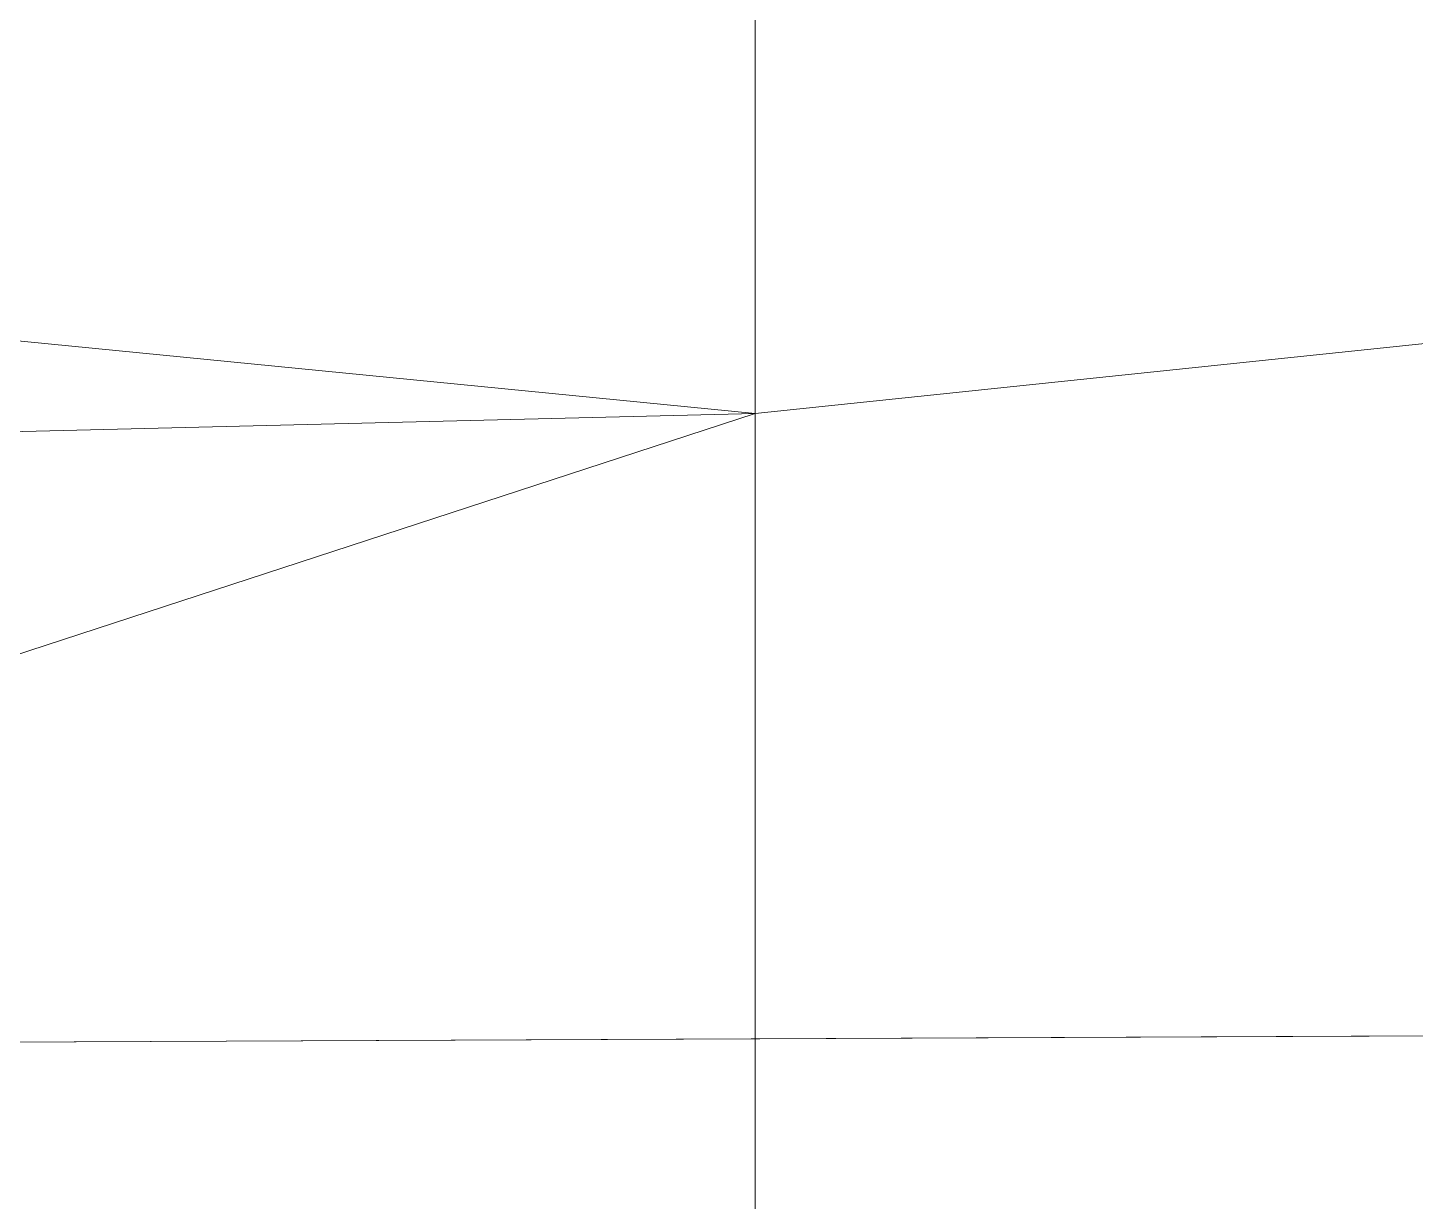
# Model space of a CAD drawing. Header units: millimetres. Extents: x -31422 to 28571, y -18299 to 14701.
# Drawn here: x -1850 to -1047, y -15499 to -14820 of the extents above; entities that cross this region are included whole.
import ezdxf

# ---------------------------------------------------------------- set-up
doc = ezdxf.new("R2010")
doc.units = ezdxf.units.MM
doc.layers.add('A-ROOF', color=132, linetype='Continuous', lineweight=9)
doc.layers.add('C-TOPO', color=7, linetype='Continuous', lineweight=9)

msp = doc.modelspace()

# ---------------------------------------------------------------- meshes
at = {"layer": 'A-ROOF'}
mesh = msp.add_polyface(dxfattribs=at)
corners = [(-2387.02, -15409.51, 12266.38), (1694.97, -5334.93, 8594.55), (-2182.39, -1059.01, 12086.83)]
mesh.append_faces([[corners[k] for k in face] for face in [(0, 1, 2)]])
mesh = msp.add_polyface(dxfattribs=at)
corners = [(-2182.39, -1059.01, 11763.89), (1694.97, -5334.93, 8271.61), (-2387.02, -15409.51, 11943.44)]
mesh.append_faces([[corners[k] for k in face] for face in [(0, 1, 2)]])
mesh = msp.add_polyface(dxfattribs=at)
corners = [(-2387.02, -15409.51, 11943.44), (1694.97, -5334.93, 8271.61), (1694.97, -5334.93, 8594.55), (-2387.02, -15409.51, 12266.38)]
mesh.append_faces([[corners[k] for k in face] for face in [(0, 1, 2, 3)]])
mesh = msp.add_polyface(dxfattribs=at)
corners = [(-2387.02, -15409.51, 12266.38), (1694.97, -15391.3, 8583.3), (1694.97, -5334.93, 8594.55)]
mesh.append_faces([[corners[k] for k in face] for face in [(0, 1, 2)]])
mesh = msp.add_polyface(dxfattribs=at)
corners = [(-2387.02, -15409.51, 11943.12), (1694.97, -5334.93, 8271.29), (1694.97, -15391.3, 8260.05)]
mesh.append_faces([[corners[k] for k in face] for face in [(1, 2, 0)]])
mesh = msp.add_polyface(dxfattribs=at)
corners = [(1694.97, -5334.93, 8271.29), (-2387.02, -15409.51, 11943.12), (-2387.02, -15409.51, 12266.38), (1694.97, -5334.93, 8594.55)]
mesh.append_faces([[corners[k] for k in face] for face in [(1, 2, 3, 0)]])
mesh = msp.add_polyface(dxfattribs=at)
corners = [(-2387.02, -15409.51, 11943.12), (1694.97, -15391.3, 8260.05), (1694.97, -15391.3, 8583.3), (-2387.02, -15409.51, 12266.38)]
mesh.append_faces([[corners[k] for k in face] for face in [(0, 1, 2, 3)]])
at = {"layer": 'C-TOPO'}
mesh = msp.add_polyface(dxfattribs=at)
corners = [(-4429.22, -16023.13, -1974.62), (-7429.22, -16239.01, -2160), (-4429.22, -18299.01, -1940), (-7429.22, -14818.77, -2063.62), (-8365.02, -14763.01, -2090), (-4429.22, -15117.11, -1814.87), (-7451.42, -14759.46, -2061.77), (-7429.22, -18299.01, -2160), (-4429.22, -14747.73, -1814.9), (-1429.22, -15043.26, -1540.29), (-1429.22, -16362.9, -1772.98), (1570.78, -18299.01, -1580), (1570.78, -14729.74, -1355), (-1429.22, -18299.01, -1760), (4570.78, -18299.01, -1430), (3742.98, -14716.01, -1260), (-1429.22, -14736.08, -1540.3), (1575.54, -14724.42, -1353.92), (7570.78, -12299.01, -1180), (3742.98, -12299.01, -860), (7570.78, -15299.01, -1320), (10570.78, -15299.01, -1180), (7570.78, -18299.01, -1260), (10570.78, -18299.01, -1055), (13570.78, -15299.01, -1025), (13570.78, -18299.01, -995), (16570.78, -18299.01, -1180), (16570.78, -17799.01, -840), (16570.78, -15299.01, -820), (13570.78, -11119.01, -905), (10131.66, -11100.15, -980), (17811.98, -13166.01, -720.54), (3742.98, -9299.01, -675), (13489.17, -11054.14, -904.17), (13618.65, -11052.36, -844.03), (13631.67, -11052.19, -903.15), (17460.58, -10999.71, -730)]
mesh.append_faces([[corners[k] for k in face] for face in [(0, 1, 2), (3, 4, 1), (3, 1, 5), (6, 4, 3), (1, 7, 2), (8, 6, 3), (5, 0, 9), (10, 0, 2), (8, 3, 5), (5, 1, 0), (10, 11, 12), (10, 13, 11), (13, 10, 2), (0, 10, 9), (14, 15, 11), (8, 9, 16), (9, 8, 5), (16, 9, 12), (12, 17, 16), (17, 12, 15), (18, 19, 15), (9, 10, 12), (11, 15, 12), (15, 14, 20), (21, 22, 23), (24, 23, 25), (21, 23, 24), (25, 26, 27), (28, 24, 27), (27, 24, 25), (29, 24, 28), (18, 20, 21), (18, 15, 20), (21, 20, 22), (18, 21, 30), (24, 29, 21), (31, 29, 28), (19, 18, 32), (20, 14, 22), (33, 29, 34), (33, 30, 21), (35, 34, 29), (31, 35, 29), (29, 33, 21), (31, 36, 35)]])

doc.saveas('drawing.dxf')
